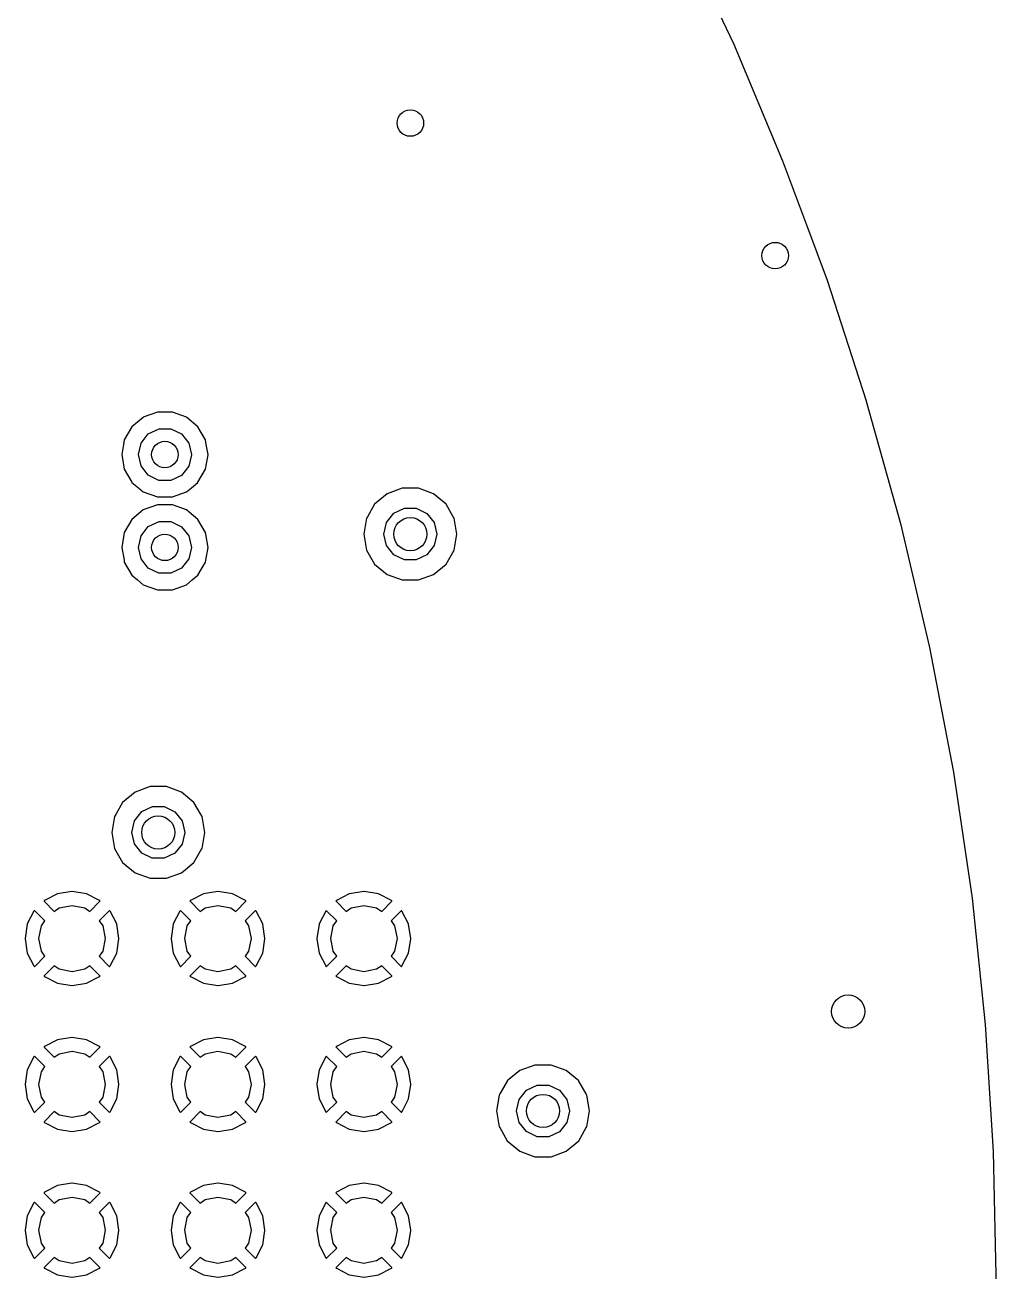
# Model space of a CAD drawing. Extents: x 115.8 to 161.6, y -138.2 to -92.4.
# Drawn here: x 154.25 to 161.56, y -115.26 to -105.81 of the extents above; entities that cross this region are included whole.
import ezdxf

# ---------------------------------------------------------------- set-up
doc = ezdxf.new("R2010")
doc.units = 0
doc.layers.add('BLACK', color=7, linetype='CONTINUOUS')

msp = doc.modelspace()

# ---------------------------------------------------------------- linework, layer by layer
at = {"layer": 'BLACK', "linetype": 'CONTINUOUS'}
for p, q in [((159.176, -105.083), (159.585, -105.951)), ((159.585, -105.951), (159.585, -105.951)), ((159.585, -105.951), (159.956, -106.835)), ((159.956, -106.835), (159.956, -106.835)), ((159.956, -106.835), (160.135, -107.317)), ((160.135, -107.317), (160.291, -107.734)), ((160.291, -107.734), (160.291, -107.734)), ((160.291, -107.734), (160.587, -108.646)), ((160.587, -108.646), (160.587, -108.647)), ((160.587, -108.647), (160.845, -109.57)), ((155.243, -108.73), (155.137, -108.768)), ((155.357, -108.73), (155.243, -108.73)), ((155.463, -108.768), (155.357, -108.73)), ((155.051, -108.841), (154.994, -108.939)), ((155.135, -108.77), (155.051, -108.84)), ((155.051, -108.84), (155.051, -108.84)), ((155.051, -108.84), (155.051, -108.841)), ((155.137, -108.768), (155.135, -108.77)), ((155.465, -108.77), (155.463, -108.768)), ((155.549, -108.84), (155.465, -108.77)), ((155.549, -108.841), (155.549, -108.84)), ((155.549, -108.84), (155.549, -108.84)), ((155.606, -108.939), (155.549, -108.841)), ((154.994, -108.94), (154.988, -108.975)), ((154.994, -108.939), (154.994, -108.94)), ((154.994, -108.94), (154.994, -108.94)), ((155.12, -108.963), (155.175, -108.893)), ((155.175, -108.893), (155.256, -108.855)), ((155.256, -108.855), (155.345, -108.855)), ((155.345, -108.855), (155.425, -108.894)), ((155.425, -108.894), (155.48, -108.963)), ((155.606, -108.94), (155.606, -108.939)), ((155.612, -108.975), (155.606, -108.94)), ((155.606, -108.94), (155.606, -108.94)), ((154.988, -108.975), (154.975, -109.05)), ((155.1, -109.05), (155.12, -108.963)), ((155.48, -108.963), (155.5, -109.05)), ((155.625, -109.05), (155.612, -108.975)), ((154.975, -109.05), (154.975, -109.051)), ((154.975, -109.051), (154.98, -109.08)), ((154.98, -109.08), (154.994, -109.161)), ((155.12, -109.136), (155.1, -109.05)), ((155.5, -109.051), (155.48, -109.137)), ((155.5, -109.05), (155.5, -109.051)), ((155.606, -109.161), (155.62, -109.08)), ((155.62, -109.08), (155.625, -109.051)), ((155.625, -109.051), (155.625, -109.05)), ((154.994, -109.161), (155.051, -109.259)), ((155.175, -109.206), (155.12, -109.136)), ((155.255, -109.245), (155.175, -109.206)), ((155.424, -109.207), (155.344, -109.245)), ((155.48, -109.137), (155.424, -109.207)), ((155.549, -109.259), (155.606, -109.161)), ((155.051, -109.259), (155.051, -109.26)), ((155.051, -109.26), (155.051, -109.26)), ((155.051, -109.26), (155.1, -109.3)), ((155.1, -109.3), (155.137, -109.332)), ((155.344, -109.245), (155.255, -109.245)), ((155.463, -109.332), (155.5, -109.3)), ((155.5, -109.3), (155.549, -109.26)), ((155.549, -109.26), (155.549, -109.259)), ((155.549, -109.26), (155.549, -109.26)), ((157.089, -109.304), (156.975, -109.346)), ((157.211, -109.304), (157.089, -109.304)), ((157.325, -109.346), (157.211, -109.304)), ((155.137, -109.332), (155.243, -109.37)), ((155.243, -109.37), (155.357, -109.37)), ((155.357, -109.37), (155.463, -109.332)), ((156.975, -109.346), (156.881, -109.424)), ((157.419, -109.424), (157.325, -109.346)), ((155.102, -109.497), (155.051, -109.54)), ((155.137, -109.468), (155.102, -109.497)), ((155.243, -109.429), (155.137, -109.468)), ((155.357, -109.429), (155.243, -109.429)), ((155.463, -109.468), (155.357, -109.429)), ((155.498, -109.497), (155.463, -109.468)), ((155.549, -109.54), (155.498, -109.497)), ((156.881, -109.425), (156.827, -109.519)), ((156.881, -109.424), (156.881, -109.425)), ((156.97, -109.563), (157.025, -109.493)), ((157.025, -109.493), (157.106, -109.455)), ((157.106, -109.455), (157.195, -109.455)), ((157.195, -109.455), (157.275, -109.494)), ((157.275, -109.494), (157.33, -109.563)), ((157.419, -109.425), (157.419, -109.424)), ((157.473, -109.519), (157.419, -109.425)), ((155.051, -109.541), (154.994, -109.639)), ((155.051, -109.54), (155.051, -109.54)), ((155.051, -109.54), (155.051, -109.541)), ((155.12, -109.663), (155.175, -109.593)), ((155.175, -109.593), (155.256, -109.555)), ((155.256, -109.555), (155.345, -109.555)), ((155.345, -109.555), (155.425, -109.594)), ((155.425, -109.594), (155.48, -109.663)), ((155.549, -109.541), (155.549, -109.54)), ((155.549, -109.54), (155.549, -109.54)), ((155.606, -109.639), (155.549, -109.541)), ((156.82, -109.53), (156.799, -109.65)), ((156.827, -109.519), (156.82, -109.53)), ((156.95, -109.65), (156.97, -109.563)), ((157.33, -109.563), (157.35, -109.65)), ((157.48, -109.53), (157.473, -109.519)), ((157.501, -109.65), (157.48, -109.53)), ((160.845, -109.57), (160.845, -109.57)), ((160.845, -109.57), (161.064, -110.504)), ((154.994, -109.639), (154.975, -109.75)), ((155.1, -109.75), (155.12, -109.663)), ((155.48, -109.663), (155.5, -109.75)), ((155.608, -109.65), (155.606, -109.639)), ((155.625, -109.75), (155.608, -109.65)), ((156.799, -109.65), (156.82, -109.77)), ((156.97, -109.736), (156.95, -109.65)), ((157.35, -109.651), (157.33, -109.737)), ((157.35, -109.65), (157.35, -109.651)), ((157.48, -109.77), (157.501, -109.65)), ((154.975, -109.75), (154.975, -109.751)), ((154.975, -109.751), (154.992, -109.847)), ((155.12, -109.836), (155.1, -109.75)), ((155.5, -109.751), (155.48, -109.837)), ((155.5, -109.75), (155.5, -109.751)), ((155.608, -109.847), (155.625, -109.751)), ((155.625, -109.751), (155.625, -109.75)), ((156.82, -109.77), (156.881, -109.876)), ((157.025, -109.806), (156.97, -109.736)), ((157.33, -109.737), (157.274, -109.807)), ((157.419, -109.876), (157.48, -109.77)), ((154.992, -109.847), (154.994, -109.861)), ((154.994, -109.861), (155.051, -109.959)), ((155.175, -109.906), (155.12, -109.836)), ((155.48, -109.837), (155.424, -109.907)), ((155.549, -109.959), (155.606, -109.861)), ((155.606, -109.861), (155.608, -109.847)), ((156.881, -109.876), (156.975, -109.954)), ((157.105, -109.845), (157.025, -109.806)), ((157.194, -109.845), (157.105, -109.845)), ((157.274, -109.807), (157.194, -109.845)), ((157.325, -109.954), (157.419, -109.876)), ((155.051, -109.959), (155.051, -109.96)), ((155.051, -109.96), (155.051, -109.96)), ((155.051, -109.96), (155.094, -109.995)), ((155.255, -109.945), (155.175, -109.906)), ((155.344, -109.945), (155.255, -109.945)), ((155.424, -109.907), (155.344, -109.945)), ((155.506, -109.995), (155.549, -109.96)), ((155.549, -109.96), (155.549, -109.959)), ((155.549, -109.96), (155.549, -109.96)), ((156.975, -109.954), (157.089, -109.995)), ((157.211, -109.995), (157.325, -109.954)), ((155.094, -109.995), (155.137, -110.032)), ((155.137, -110.032), (155.243, -110.07)), ((155.243, -110.07), (155.357, -110.07)), ((155.357, -110.07), (155.463, -110.032)), ((155.463, -110.032), (155.506, -109.995)), ((157.089, -109.995), (157.211, -109.995)), ((161.064, -110.504), (161.064, -110.504)), ((161.064, -110.504), (161.244, -111.446)), ((161.244, -111.446), (161.244, -111.446)), ((161.244, -111.446), (161.384, -112.395)), ((155.189, -111.554), (155.075, -111.596)), ((155.311, -111.554), (155.189, -111.554)), ((155.425, -111.596), (155.311, -111.554)), ((154.981, -111.675), (154.932, -111.76)), ((155.075, -111.596), (154.981, -111.674)), ((154.981, -111.674), (154.981, -111.675)), ((155.519, -111.674), (155.425, -111.596)), ((155.519, -111.675), (155.519, -111.674)), ((155.568, -111.76), (155.519, -111.675)), ((154.932, -111.76), (154.92, -111.78)), ((155.07, -111.813), (155.125, -111.743)), ((155.125, -111.743), (155.206, -111.705)), ((155.206, -111.705), (155.295, -111.705)), ((155.295, -111.705), (155.375, -111.744)), ((155.375, -111.744), (155.43, -111.813)), ((155.58, -111.78), (155.568, -111.76)), ((154.92, -111.78), (154.899, -111.9)), ((155.05, -111.9), (155.07, -111.813)), ((155.43, -111.813), (155.45, -111.9)), ((155.601, -111.9), (155.58, -111.78)), ((154.899, -111.9), (154.92, -112.02)), ((155.07, -111.986), (155.05, -111.9)), ((155.45, -111.901), (155.43, -111.987)), ((155.45, -111.9), (155.45, -111.901)), ((155.58, -112.02), (155.601, -111.9)), ((154.92, -112.02), (154.921, -112.021)), ((154.921, -112.021), (154.921, -112.021)), ((154.921, -112.021), (154.941, -112.055)), ((154.941, -112.055), (154.981, -112.126)), ((155.125, -112.056), (155.07, -111.986)), ((155.205, -112.095), (155.125, -112.056)), ((155.374, -112.057), (155.294, -112.095)), ((155.43, -111.987), (155.374, -112.057)), ((155.519, -112.126), (155.559, -112.055)), ((155.559, -112.055), (155.579, -112.021)), ((155.579, -112.021), (155.58, -112.02)), ((155.579, -112.021), (155.579, -112.021)), ((154.981, -112.126), (155.075, -112.204)), ((155.294, -112.095), (155.205, -112.095)), ((155.425, -112.204), (155.519, -112.126)), ((155.075, -112.204), (155.189, -112.245)), ((155.189, -112.245), (155.311, -112.245)), ((155.311, -112.245), (155.425, -112.204)), ((154.39, -112.416), (154.389, -112.417)), ((154.389, -112.417), (154.39, -112.419)), ((154.391, -112.414), (154.39, -112.416)), ((154.39, -112.419), (154.466, -112.495)), ((154.393, -112.413), (154.391, -112.414)), ((154.49, -112.363), (154.393, -112.413)), ((154.491, -112.363), (154.49, -112.363)), ((154.599, -112.346), (154.491, -112.363)), ((154.601, -112.346), (154.599, -112.346)), ((154.709, -112.363), (154.601, -112.346)), ((154.71, -112.363), (154.709, -112.363)), ((154.807, -112.413), (154.71, -112.363)), ((154.734, -112.495), (154.81, -112.419)), ((154.809, -112.414), (154.807, -112.413)), ((154.81, -112.416), (154.809, -112.414)), ((154.811, -112.417), (154.81, -112.416)), ((154.81, -112.419), (154.811, -112.417)), ((155.49, -112.416), (155.489, -112.417)), ((155.489, -112.417), (155.49, -112.419)), ((155.491, -112.414), (155.49, -112.416)), ((155.49, -112.419), (155.566, -112.495)), ((155.493, -112.413), (155.491, -112.414)), ((155.59, -112.363), (155.493, -112.413)), ((155.591, -112.363), (155.59, -112.363)), ((155.699, -112.346), (155.591, -112.363)), ((155.701, -112.346), (155.699, -112.346)), ((155.809, -112.363), (155.701, -112.346)), ((155.81, -112.363), (155.809, -112.363)), ((155.907, -112.413), (155.81, -112.363)), ((155.834, -112.495), (155.91, -112.419)), ((155.909, -112.414), (155.907, -112.413)), ((155.91, -112.416), (155.909, -112.414)), ((155.911, -112.417), (155.91, -112.416)), ((155.91, -112.419), (155.911, -112.417)), ((156.59, -112.416), (156.589, -112.417)), ((156.589, -112.417), (156.59, -112.419)), ((156.591, -112.414), (156.59, -112.416)), ((156.59, -112.419), (156.666, -112.495)), ((156.593, -112.413), (156.591, -112.414)), ((156.69, -112.363), (156.593, -112.413)), ((156.691, -112.363), (156.69, -112.363)), ((156.799, -112.346), (156.691, -112.363)), ((156.801, -112.346), (156.799, -112.346)), ((156.909, -112.363), (156.801, -112.346)), ((156.91, -112.363), (156.909, -112.363)), ((157.007, -112.413), (156.91, -112.363)), ((156.934, -112.495), (157.01, -112.419)), ((157.009, -112.414), (157.007, -112.413)), ((157.01, -112.416), (157.009, -112.414)), ((157.011, -112.417), (157.01, -112.416)), ((157.01, -112.419), (157.011, -112.417)), ((161.384, -112.395), (161.384, -112.395)), ((161.384, -112.395), (161.484, -113.349)), ((154.313, -112.493), (154.263, -112.59)), ((154.314, -112.491), (154.313, -112.493)), ((154.316, -112.49), (154.314, -112.491)), ((154.317, -112.489), (154.316, -112.49)), ((154.319, -112.49), (154.317, -112.489)), ((154.395, -112.566), (154.319, -112.49)), ((154.466, -112.495), (154.504, -112.469)), ((154.504, -112.469), (154.6, -112.45)), ((154.6, -112.45), (154.696, -112.469)), ((154.696, -112.469), (154.734, -112.495)), ((154.881, -112.49), (154.805, -112.566)), ((154.883, -112.489), (154.881, -112.49)), ((154.884, -112.49), (154.883, -112.489)), ((154.886, -112.491), (154.884, -112.49)), ((154.887, -112.493), (154.886, -112.491)), ((154.937, -112.59), (154.887, -112.493)), ((155.413, -112.493), (155.363, -112.59)), ((155.414, -112.491), (155.413, -112.493)), ((155.416, -112.49), (155.414, -112.491)), ((155.417, -112.489), (155.416, -112.49)), ((155.419, -112.49), (155.417, -112.489)), ((155.495, -112.566), (155.419, -112.49)), ((155.566, -112.495), (155.604, -112.469)), ((155.604, -112.469), (155.7, -112.45)), ((155.7, -112.45), (155.796, -112.469)), ((155.796, -112.469), (155.834, -112.495)), ((155.981, -112.49), (155.905, -112.566)), ((155.983, -112.489), (155.981, -112.49)), ((155.984, -112.49), (155.983, -112.489)), ((155.986, -112.491), (155.984, -112.49)), ((155.987, -112.493), (155.986, -112.491)), ((156.037, -112.59), (155.987, -112.493)), ((156.513, -112.493), (156.463, -112.59)), ((156.514, -112.491), (156.513, -112.493)), ((156.516, -112.49), (156.514, -112.491)), ((156.517, -112.489), (156.516, -112.49)), ((156.519, -112.49), (156.517, -112.489)), ((156.595, -112.566), (156.519, -112.49)), ((156.666, -112.495), (156.704, -112.469)), ((156.704, -112.469), (156.8, -112.45)), ((156.8, -112.45), (156.896, -112.469)), ((156.896, -112.469), (156.934, -112.495)), ((157.081, -112.49), (157.005, -112.566)), ((157.083, -112.489), (157.081, -112.49)), ((157.084, -112.49), (157.083, -112.489)), ((157.086, -112.491), (157.084, -112.49)), ((157.087, -112.493), (157.086, -112.491)), ((157.137, -112.59), (157.087, -112.493)), ((154.263, -112.591), (154.246, -112.699)), ((154.263, -112.59), (154.263, -112.591)), ((154.35, -112.7), (154.369, -112.604)), ((154.369, -112.604), (154.395, -112.566)), ((154.805, -112.566), (154.831, -112.604)), ((154.831, -112.604), (154.85, -112.7)), ((154.937, -112.591), (154.937, -112.59)), ((154.954, -112.699), (154.937, -112.591)), ((155.363, -112.591), (155.346, -112.699)), ((155.363, -112.59), (155.363, -112.591)), ((155.45, -112.7), (155.469, -112.604)), ((155.469, -112.604), (155.495, -112.566)), ((155.905, -112.566), (155.931, -112.604)), ((155.931, -112.604), (155.95, -112.7)), ((156.037, -112.591), (156.037, -112.59)), ((156.054, -112.699), (156.037, -112.591)), ((156.463, -112.591), (156.446, -112.699)), ((156.463, -112.59), (156.463, -112.591)), ((156.55, -112.7), (156.569, -112.604)), ((156.569, -112.604), (156.595, -112.566)), ((157.005, -112.566), (157.031, -112.604)), ((157.031, -112.604), (157.05, -112.7)), ((157.137, -112.591), (157.137, -112.59)), ((157.154, -112.699), (157.137, -112.591)), ((154.246, -112.699), (154.246, -112.701)), ((154.246, -112.701), (154.263, -112.809)), ((154.369, -112.796), (154.35, -112.7)), ((154.85, -112.7), (154.831, -112.796)), ((154.937, -112.809), (154.954, -112.701)), ((154.954, -112.701), (154.954, -112.699)), ((155.346, -112.699), (155.346, -112.701)), ((155.346, -112.701), (155.363, -112.809)), ((155.469, -112.796), (155.45, -112.7)), ((155.95, -112.7), (155.931, -112.796)), ((156.037, -112.809), (156.054, -112.701)), ((156.054, -112.701), (156.054, -112.699)), ((156.446, -112.699), (156.446, -112.701)), ((156.446, -112.701), (156.463, -112.809)), ((156.569, -112.796), (156.55, -112.7)), ((157.05, -112.7), (157.031, -112.796)), ((157.137, -112.809), (157.154, -112.701)), ((157.154, -112.701), (157.154, -112.699)), ((154.263, -112.809), (154.263, -112.81)), ((154.263, -112.81), (154.313, -112.907)), ((154.395, -112.834), (154.369, -112.796)), ((154.831, -112.796), (154.805, -112.834)), ((154.887, -112.907), (154.937, -112.81)), ((154.937, -112.81), (154.937, -112.809)), ((155.363, -112.809), (155.363, -112.81)), ((155.363, -112.81), (155.413, -112.907)), ((155.495, -112.834), (155.469, -112.796)), ((155.931, -112.796), (155.905, -112.834)), ((155.987, -112.907), (156.037, -112.81)), ((156.037, -112.81), (156.037, -112.809)), ((156.463, -112.809), (156.463, -112.81)), ((156.463, -112.81), (156.513, -112.907)), ((156.595, -112.834), (156.569, -112.796)), ((157.031, -112.796), (157.005, -112.834)), ((157.087, -112.907), (157.137, -112.81)), ((157.137, -112.81), (157.137, -112.809)), ((154.313, -112.907), (154.314, -112.909)), ((154.314, -112.909), (154.316, -112.91)), ((154.319, -112.91), (154.395, -112.834)), ((154.466, -112.905), (154.39, -112.981)), ((154.504, -112.931), (154.466, -112.905)), ((154.734, -112.905), (154.696, -112.931)), ((154.81, -112.981), (154.734, -112.905)), ((154.805, -112.834), (154.881, -112.91)), ((154.884, -112.91), (154.886, -112.909)), ((154.886, -112.909), (154.887, -112.907)), ((155.413, -112.907), (155.414, -112.909)), ((155.414, -112.909), (155.416, -112.91)), ((155.419, -112.91), (155.495, -112.834)), ((155.566, -112.905), (155.49, -112.981)), ((155.604, -112.931), (155.566, -112.905)), ((155.834, -112.905), (155.796, -112.931)), ((155.91, -112.981), (155.834, -112.905)), ((155.905, -112.834), (155.981, -112.91)), ((155.984, -112.91), (155.986, -112.909)), ((155.986, -112.909), (155.987, -112.907)), ((156.513, -112.907), (156.514, -112.909)), ((156.514, -112.909), (156.516, -112.91)), ((156.519, -112.91), (156.595, -112.834)), ((156.666, -112.905), (156.59, -112.981)), ((156.704, -112.931), (156.666, -112.905)), ((156.934, -112.905), (156.896, -112.931)), ((157.01, -112.981), (156.934, -112.905)), ((157.005, -112.834), (157.081, -112.91)), ((157.084, -112.91), (157.086, -112.909)), ((157.086, -112.909), (157.087, -112.907)), ((154.316, -112.91), (154.317, -112.911)), ((154.317, -112.911), (154.319, -112.91)), ((154.39, -112.981), (154.389, -112.983)), ((154.389, -112.983), (154.39, -112.984)), ((154.39, -112.984), (154.391, -112.986)), ((154.391, -112.986), (154.393, -112.987)), ((154.393, -112.987), (154.49, -113.037)), ((154.6, -112.95), (154.504, -112.931)), ((154.696, -112.931), (154.6, -112.95)), ((154.71, -113.037), (154.807, -112.987)), ((154.807, -112.987), (154.809, -112.986)), ((154.809, -112.986), (154.81, -112.984)), ((154.811, -112.983), (154.81, -112.981)), ((154.81, -112.984), (154.811, -112.983)), ((154.881, -112.91), (154.883, -112.911)), ((154.883, -112.911), (154.884, -112.91)), ((155.416, -112.91), (155.417, -112.911)), ((155.417, -112.911), (155.419, -112.91)), ((155.49, -112.981), (155.489, -112.983)), ((155.489, -112.983), (155.49, -112.984)), ((155.49, -112.984), (155.491, -112.986)), ((155.491, -112.986), (155.493, -112.987)), ((155.493, -112.987), (155.59, -113.037)), ((155.7, -112.95), (155.604, -112.931)), ((155.796, -112.931), (155.7, -112.95)), ((155.81, -113.037), (155.907, -112.987)), ((155.907, -112.987), (155.909, -112.986)), ((155.909, -112.986), (155.91, -112.984)), ((155.911, -112.983), (155.91, -112.981)), ((155.91, -112.984), (155.911, -112.983)), ((155.981, -112.91), (155.983, -112.911)), ((155.983, -112.911), (155.984, -112.91)), ((156.516, -112.91), (156.517, -112.911)), ((156.517, -112.911), (156.519, -112.91)), ((156.59, -112.981), (156.589, -112.983)), ((156.589, -112.983), (156.59, -112.984)), ((156.59, -112.984), (156.591, -112.986)), ((156.591, -112.986), (156.593, -112.987)), ((156.593, -112.987), (156.69, -113.037)), ((156.8, -112.95), (156.704, -112.931)), ((156.896, -112.931), (156.8, -112.95)), ((156.91, -113.037), (157.007, -112.987)), ((157.007, -112.987), (157.009, -112.986)), ((157.009, -112.986), (157.01, -112.984)), ((157.011, -112.983), (157.01, -112.981)), ((157.01, -112.984), (157.011, -112.983)), ((157.081, -112.91), (157.083, -112.911)), ((157.083, -112.911), (157.084, -112.91)), ((154.49, -113.037), (154.491, -113.037)), ((154.491, -113.037), (154.599, -113.054)), ((154.599, -113.054), (154.601, -113.054)), ((154.601, -113.054), (154.709, -113.037)), ((154.709, -113.037), (154.71, -113.037)), ((155.59, -113.037), (155.591, -113.037)), ((155.591, -113.037), (155.699, -113.054)), ((155.699, -113.054), (155.701, -113.054)), ((155.701, -113.054), (155.809, -113.037)), ((155.809, -113.037), (155.81, -113.037)), ((156.69, -113.037), (156.691, -113.037)), ((156.691, -113.037), (156.799, -113.054)), ((156.799, -113.054), (156.801, -113.054)), ((156.801, -113.054), (156.909, -113.037)), ((156.909, -113.037), (156.91, -113.037)), ((161.484, -113.349), (161.484, -113.349)), ((161.484, -113.349), (161.544, -114.306)), ((154.49, -113.463), (154.393, -113.513)), ((154.491, -113.463), (154.49, -113.463)), ((154.599, -113.446), (154.491, -113.463)), ((154.601, -113.446), (154.599, -113.446)), ((154.709, -113.463), (154.601, -113.446)), ((154.71, -113.463), (154.709, -113.463)), ((154.807, -113.513), (154.71, -113.463)), ((155.59, -113.463), (155.493, -113.513)), ((155.591, -113.463), (155.59, -113.463)), ((155.699, -113.446), (155.591, -113.463)), ((155.701, -113.446), (155.699, -113.446)), ((155.809, -113.463), (155.701, -113.446)), ((155.81, -113.463), (155.809, -113.463)), ((155.907, -113.513), (155.81, -113.463)), ((156.69, -113.463), (156.593, -113.513)), ((156.691, -113.463), (156.69, -113.463)), ((156.799, -113.446), (156.691, -113.463)), ((156.801, -113.446), (156.799, -113.446)), ((156.909, -113.463), (156.801, -113.446)), ((156.91, -113.463), (156.909, -113.463)), ((157.007, -113.513), (156.91, -113.463)), ((154.39, -113.516), (154.389, -113.517)), ((154.389, -113.517), (154.39, -113.519)), ((154.391, -113.514), (154.39, -113.516)), ((154.39, -113.519), (154.466, -113.595)), ((154.393, -113.513), (154.391, -113.514)), ((154.466, -113.595), (154.504, -113.569)), ((154.504, -113.569), (154.6, -113.55)), ((154.6, -113.55), (154.696, -113.569)), ((154.696, -113.569), (154.734, -113.595)), ((154.734, -113.595), (154.81, -113.519)), ((154.809, -113.514), (154.807, -113.513)), ((154.81, -113.516), (154.809, -113.514)), ((154.811, -113.517), (154.81, -113.516)), ((154.81, -113.519), (154.811, -113.517)), ((155.49, -113.516), (155.489, -113.517)), ((155.489, -113.517), (155.49, -113.519)), ((155.491, -113.514), (155.49, -113.516)), ((155.49, -113.519), (155.566, -113.595)), ((155.493, -113.513), (155.491, -113.514)), ((155.566, -113.595), (155.604, -113.569)), ((155.604, -113.569), (155.7, -113.55)), ((155.7, -113.55), (155.796, -113.569)), ((155.796, -113.569), (155.834, -113.595)), ((155.834, -113.595), (155.91, -113.519)), ((155.909, -113.514), (155.907, -113.513)), ((155.91, -113.516), (155.909, -113.514)), ((155.911, -113.517), (155.91, -113.516)), ((155.91, -113.519), (155.911, -113.517)), ((156.59, -113.516), (156.589, -113.517)), ((156.589, -113.517), (156.59, -113.519)), ((156.591, -113.514), (156.59, -113.516)), ((156.59, -113.519), (156.666, -113.595)), ((156.593, -113.513), (156.591, -113.514)), ((156.666, -113.595), (156.704, -113.569)), ((156.704, -113.569), (156.8, -113.55)), ((156.8, -113.55), (156.896, -113.569)), ((156.896, -113.569), (156.934, -113.595)), ((156.934, -113.595), (157.01, -113.519)), ((157.009, -113.514), (157.007, -113.513)), ((157.01, -113.516), (157.009, -113.514)), ((157.011, -113.517), (157.01, -113.516)), ((157.01, -113.519), (157.011, -113.517)), ((154.313, -113.593), (154.263, -113.69)), ((154.314, -113.591), (154.313, -113.593)), ((154.316, -113.59), (154.314, -113.591)), ((154.317, -113.589), (154.316, -113.59)), ((154.319, -113.59), (154.317, -113.589)), ((154.395, -113.666), (154.319, -113.59)), ((154.881, -113.59), (154.805, -113.666)), ((154.883, -113.589), (154.881, -113.59)), ((154.884, -113.59), (154.883, -113.589)), ((154.886, -113.591), (154.884, -113.59)), ((154.887, -113.593), (154.886, -113.591)), ((154.937, -113.69), (154.887, -113.593)), ((155.413, -113.593), (155.363, -113.69)), ((155.414, -113.591), (155.413, -113.593)), ((155.416, -113.59), (155.414, -113.591)), ((155.417, -113.589), (155.416, -113.59)), ((155.419, -113.59), (155.417, -113.589)), ((155.495, -113.666), (155.419, -113.59)), ((155.981, -113.59), (155.905, -113.666)), ((155.983, -113.589), (155.981, -113.59)), ((155.984, -113.59), (155.983, -113.589)), ((155.986, -113.591), (155.984, -113.59)), ((155.987, -113.593), (155.986, -113.591)), ((156.037, -113.69), (155.987, -113.593)), ((156.513, -113.593), (156.463, -113.69)), ((156.514, -113.591), (156.513, -113.593)), ((156.516, -113.59), (156.514, -113.591)), ((156.517, -113.589), (156.516, -113.59)), ((156.519, -113.59), (156.517, -113.589)), ((156.595, -113.666), (156.519, -113.59)), ((157.081, -113.59), (157.005, -113.666)), ((157.083, -113.589), (157.081, -113.59)), ((157.084, -113.59), (157.083, -113.589)), ((157.086, -113.591), (157.084, -113.59)), ((157.087, -113.593), (157.086, -113.591)), ((157.137, -113.69), (157.087, -113.593)), ((158.089, -113.654), (157.975, -113.696)), ((158.211, -113.654), (158.089, -113.654)), ((158.325, -113.696), (158.211, -113.654)), ((154.263, -113.691), (154.246, -113.799)), ((154.263, -113.69), (154.263, -113.691)), ((154.35, -113.8), (154.369, -113.704)), ((154.369, -113.704), (154.395, -113.666)), ((154.805, -113.666), (154.831, -113.704)), ((154.831, -113.704), (154.85, -113.8)), ((154.937, -113.691), (154.937, -113.69)), ((154.954, -113.799), (154.937, -113.691)), ((155.363, -113.691), (155.346, -113.799)), ((155.363, -113.69), (155.363, -113.691)), ((155.45, -113.8), (155.469, -113.704)), ((155.469, -113.704), (155.495, -113.666)), ((155.905, -113.666), (155.931, -113.704)), ((155.931, -113.704), (155.95, -113.8)), ((156.037, -113.691), (156.037, -113.69)), ((156.054, -113.799), (156.037, -113.691)), ((156.463, -113.691), (156.446, -113.799)), ((156.463, -113.69), (156.463, -113.691)), ((156.55, -113.8), (156.569, -113.704)), ((156.569, -113.704), (156.595, -113.666)), ((157.005, -113.666), (157.031, -113.704)), ((157.031, -113.704), (157.05, -113.8)), ((157.137, -113.691), (157.137, -113.69)), ((157.154, -113.799), (157.137, -113.691)), ((157.975, -113.696), (157.881, -113.774)), ((158.419, -113.774), (158.325, -113.696)), ((154.246, -113.799), (154.246, -113.801)), ((154.246, -113.801), (154.263, -113.909)), ((154.369, -113.896), (154.35, -113.8)), ((154.85, -113.8), (154.831, -113.896)), ((154.937, -113.909), (154.954, -113.801)), ((154.954, -113.801), (154.954, -113.799)), ((155.346, -113.799), (155.346, -113.801)), ((155.346, -113.801), (155.363, -113.909)), ((155.469, -113.896), (155.45, -113.8)), ((155.95, -113.8), (155.931, -113.896)), ((156.037, -113.909), (156.054, -113.801)), ((156.054, -113.801), (156.054, -113.799)), ((156.446, -113.799), (156.446, -113.801)), ((156.446, -113.801), (156.463, -113.909)), ((156.569, -113.896), (156.55, -113.8)), ((157.05, -113.8), (157.031, -113.896)), ((157.137, -113.909), (157.154, -113.801)), ((157.154, -113.801), (157.154, -113.799)), ((157.881, -113.775), (157.825, -113.872)), ((157.881, -113.774), (157.881, -113.775)), ((157.97, -113.913), (158.025, -113.843)), ((158.025, -113.843), (158.106, -113.805)), ((158.106, -113.805), (158.195, -113.805)), ((158.195, -113.805), (158.275, -113.844)), ((158.275, -113.844), (158.33, -113.913)), ((158.419, -113.775), (158.419, -113.774)), ((158.475, -113.872), (158.419, -113.775)), ((154.263, -113.909), (154.263, -113.91)), ((154.263, -113.91), (154.313, -114.007)), ((154.319, -114.01), (154.395, -113.934)), ((154.395, -113.934), (154.369, -113.896)), ((154.831, -113.896), (154.805, -113.934)), ((154.805, -113.934), (154.881, -114.01)), ((154.887, -114.007), (154.937, -113.91)), ((154.937, -113.91), (154.937, -113.909)), ((155.363, -113.909), (155.363, -113.91)), ((155.363, -113.91), (155.413, -114.007)), ((155.419, -114.01), (155.495, -113.934)), ((155.495, -113.934), (155.469, -113.896)), ((155.931, -113.896), (155.905, -113.934)), ((155.905, -113.934), (155.981, -114.01)), ((155.987, -114.007), (156.037, -113.91)), ((156.037, -113.91), (156.037, -113.909)), ((156.463, -113.909), (156.463, -113.91)), ((156.463, -113.91), (156.513, -114.007)), ((156.519, -114.01), (156.595, -113.934)), ((156.595, -113.934), (156.569, -113.896)), ((157.031, -113.896), (157.005, -113.934)), ((157.005, -113.934), (157.081, -114.01)), ((157.091, -114), (157.137, -113.91)), ((157.137, -113.91), (157.137, -113.909)), ((157.82, -113.88), (157.799, -114)), ((157.825, -113.872), (157.82, -113.88)), ((157.95, -114), (157.97, -113.913)), ((158.33, -113.913), (158.35, -114)), ((158.48, -113.88), (158.475, -113.872)), ((158.501, -114), (158.48, -113.88)), ((154.313, -114.007), (154.314, -114.009)), ((154.314, -114.009), (154.316, -114.01)), ((154.316, -114.01), (154.317, -114.011)), ((154.317, -114.011), (154.319, -114.01)), ((154.466, -114.005), (154.39, -114.081)), ((154.504, -114.031), (154.466, -114.005)), ((154.6, -114.05), (154.504, -114.031)), ((154.696, -114.031), (154.6, -114.05)), ((154.734, -114.005), (154.696, -114.031)), ((154.81, -114.081), (154.734, -114.005)), ((154.881, -114.01), (154.883, -114.011)), ((154.883, -114.011), (154.884, -114.01)), ((154.884, -114.01), (154.886, -114.009)), ((154.886, -114.009), (154.887, -114.007)), ((155.413, -114.007), (155.414, -114.009)), ((155.414, -114.009), (155.416, -114.01)), ((155.416, -114.01), (155.417, -114.011)), ((155.417, -114.011), (155.419, -114.01)), ((155.566, -114.005), (155.49, -114.081)), ((155.604, -114.031), (155.566, -114.005)), ((155.7, -114.05), (155.604, -114.031)), ((155.796, -114.031), (155.7, -114.05)), ((155.834, -114.005), (155.796, -114.031)), ((155.91, -114.081), (155.834, -114.005)), ((155.981, -114.01), (155.983, -114.011)), ((155.983, -114.011), (155.984, -114.01)), ((155.984, -114.01), (155.986, -114.009)), ((155.986, -114.009), (155.987, -114.007)), ((156.513, -114.007), (156.514, -114.009)), ((156.514, -114.009), (156.516, -114.01)), ((156.516, -114.01), (156.517, -114.011)), ((156.517, -114.011), (156.519, -114.01)), ((156.666, -114.005), (156.59, -114.081)), ((156.704, -114.031), (156.666, -114.005)), ((156.8, -114.05), (156.704, -114.031)), ((156.896, -114.031), (156.8, -114.05)), ((156.934, -114.005), (156.896, -114.031)), ((157.01, -114.081), (156.934, -114.005)), ((157.081, -114.01), (157.083, -114.011)), ((157.083, -114.011), (157.084, -114.01)), ((157.084, -114.01), (157.086, -114.009)), ((157.086, -114.009), (157.087, -114.007)), ((157.087, -114.007), (157.091, -114)), ((157.799, -114), (157.82, -114.12)), ((157.97, -114.086), (157.95, -114)), ((158.35, -114.001), (158.33, -114.087)), ((158.35, -114), (158.35, -114.001)), ((158.48, -114.12), (158.501, -114)), ((154.39, -114.081), (154.389, -114.083)), ((154.389, -114.083), (154.39, -114.084)), ((154.39, -114.084), (154.391, -114.086)), ((154.391, -114.086), (154.393, -114.087)), ((154.393, -114.087), (154.49, -114.137)), ((154.49, -114.137), (154.491, -114.137)), ((154.491, -114.137), (154.599, -114.154)), ((154.601, -114.154), (154.709, -114.137)), ((154.709, -114.137), (154.71, -114.137)), ((154.71, -114.137), (154.807, -114.087)), ((154.807, -114.087), (154.809, -114.086)), ((154.809, -114.086), (154.81, -114.084)), ((154.811, -114.083), (154.81, -114.081)), ((154.81, -114.084), (154.811, -114.083)), ((155.49, -114.081), (155.489, -114.083)), ((155.489, -114.083), (155.49, -114.084)), ((155.49, -114.084), (155.491, -114.086)), ((155.491, -114.086), (155.493, -114.087)), ((155.493, -114.087), (155.59, -114.137)), ((155.59, -114.137), (155.591, -114.137)), ((155.591, -114.137), (155.699, -114.154)), ((155.701, -114.154), (155.809, -114.137)), ((155.809, -114.137), (155.81, -114.137)), ((155.81, -114.137), (155.907, -114.087)), ((155.907, -114.087), (155.909, -114.086)), ((155.909, -114.086), (155.91, -114.084)), ((155.911, -114.083), (155.91, -114.081)), ((155.91, -114.084), (155.911, -114.083)), ((156.59, -114.081), (156.589, -114.083)), ((156.589, -114.083), (156.59, -114.084)), ((156.59, -114.084), (156.591, -114.086)), ((156.591, -114.086), (156.593, -114.087)), ((156.593, -114.087), (156.69, -114.137)), ((156.69, -114.137), (156.691, -114.137)), ((156.691, -114.137), (156.799, -114.154)), ((156.801, -114.154), (156.909, -114.137)), ((156.909, -114.137), (156.91, -114.137)), ((156.91, -114.137), (157.007, -114.087)), ((157.007, -114.087), (157.009, -114.086)), ((157.009, -114.086), (157.01, -114.084)), ((157.011, -114.083), (157.01, -114.081)), ((157.01, -114.084), (157.011, -114.083)), ((157.82, -114.12), (157.821, -114.121)), ((157.821, -114.121), (157.821, -114.121)), ((157.821, -114.121), (157.853, -114.176)), ((158.025, -114.156), (157.97, -114.086)), ((158.33, -114.087), (158.274, -114.157)), ((158.447, -114.176), (158.479, -114.121)), ((158.479, -114.121), (158.48, -114.12)), ((158.479, -114.121), (158.479, -114.121)), ((154.599, -114.154), (154.601, -114.154)), ((155.699, -114.154), (155.701, -114.154)), ((156.799, -114.154), (156.801, -114.154)), ((157.853, -114.176), (157.881, -114.226)), ((157.881, -114.226), (157.975, -114.304)), ((158.105, -114.195), (158.025, -114.156)), ((158.194, -114.195), (158.105, -114.195)), ((158.274, -114.157), (158.194, -114.195)), ((158.325, -114.304), (158.419, -114.226)), ((158.419, -114.226), (158.447, -114.176)), ((157.975, -114.304), (158.089, -114.346)), ((158.211, -114.346), (158.325, -114.304)), ((161.544, -114.306), (161.544, -114.306)), ((161.544, -114.306), (161.559, -115.009)), ((158.089, -114.346), (158.211, -114.346)), ((154.49, -114.563), (154.393, -114.613)), ((154.491, -114.563), (154.49, -114.563)), ((154.599, -114.546), (154.491, -114.563)), ((154.601, -114.546), (154.599, -114.546)), ((154.709, -114.563), (154.601, -114.546)), ((154.71, -114.563), (154.709, -114.563)), ((154.807, -114.613), (154.71, -114.563)), ((155.59, -114.563), (155.493, -114.613)), ((155.591, -114.563), (155.59, -114.563)), ((155.699, -114.546), (155.591, -114.563)), ((155.701, -114.546), (155.699, -114.546)), ((155.809, -114.563), (155.701, -114.546)), ((155.81, -114.563), (155.809, -114.563)), ((155.907, -114.613), (155.81, -114.563)), ((156.69, -114.563), (156.593, -114.613)), ((156.691, -114.563), (156.69, -114.563)), ((156.799, -114.546), (156.691, -114.563)), ((156.801, -114.546), (156.799, -114.546)), ((156.909, -114.563), (156.801, -114.546)), ((156.91, -114.563), (156.909, -114.563)), ((157.007, -114.613), (156.91, -114.563)), ((154.313, -114.693), (154.263, -114.79)), ((154.314, -114.691), (154.313, -114.693)), ((154.316, -114.69), (154.314, -114.691)), ((154.317, -114.689), (154.316, -114.69)), ((154.319, -114.69), (154.317, -114.689)), ((154.395, -114.766), (154.319, -114.69)), ((154.39, -114.616), (154.389, -114.617)), ((154.389, -114.617), (154.39, -114.619)), ((154.391, -114.614), (154.39, -114.616)), ((154.39, -114.619), (154.466, -114.695)), ((154.393, -114.613), (154.391, -114.614)), ((154.466, -114.695), (154.504, -114.669)), ((154.504, -114.669), (154.6, -114.65)), ((154.6, -114.65), (154.696, -114.669)), ((154.696, -114.669), (154.734, -114.695)), ((154.734, -114.695), (154.81, -114.619)), ((154.881, -114.69), (154.805, -114.766)), ((154.809, -114.614), (154.807, -114.613)), ((154.81, -114.616), (154.809, -114.614)), ((154.811, -114.617), (154.81, -114.616)), ((154.81, -114.619), (154.811, -114.617)), ((154.883, -114.689), (154.881, -114.69)), ((154.884, -114.69), (154.883, -114.689)), ((154.886, -114.691), (154.884, -114.69)), ((154.887, -114.693), (154.886, -114.691)), ((154.937, -114.79), (154.887, -114.693)), ((155.413, -114.693), (155.363, -114.79)), ((155.414, -114.691), (155.413, -114.693)), ((155.416, -114.69), (155.414, -114.691)), ((155.417, -114.689), (155.416, -114.69)), ((155.419, -114.69), (155.417, -114.689)), ((155.495, -114.766), (155.419, -114.69)), ((155.49, -114.616), (155.489, -114.617)), ((155.489, -114.617), (155.49, -114.619)), ((155.491, -114.614), (155.49, -114.616)), ((155.49, -114.619), (155.566, -114.695)), ((155.493, -114.613), (155.491, -114.614)), ((155.566, -114.695), (155.604, -114.669)), ((155.604, -114.669), (155.7, -114.65)), ((155.7, -114.65), (155.796, -114.669)), ((155.796, -114.669), (155.834, -114.695)), ((155.834, -114.695), (155.91, -114.619)), ((155.981, -114.69), (155.905, -114.766)), ((155.909, -114.614), (155.907, -114.613)), ((155.91, -114.616), (155.909, -114.614)), ((155.911, -114.617), (155.91, -114.616)), ((155.91, -114.619), (155.911, -114.617)), ((155.983, -114.689), (155.981, -114.69)), ((155.984, -114.69), (155.983, -114.689)), ((155.986, -114.691), (155.984, -114.69)), ((155.987, -114.693), (155.986, -114.691)), ((156.037, -114.79), (155.987, -114.693)), ((156.513, -114.693), (156.463, -114.79)), ((156.514, -114.691), (156.513, -114.693)), ((156.516, -114.69), (156.514, -114.691)), ((156.517, -114.689), (156.516, -114.69)), ((156.519, -114.69), (156.517, -114.689)), ((156.595, -114.766), (156.519, -114.69)), ((156.59, -114.616), (156.589, -114.617)), ((156.589, -114.617), (156.59, -114.619)), ((156.591, -114.614), (156.59, -114.616)), ((156.59, -114.619), (156.666, -114.695)), ((156.593, -114.613), (156.591, -114.614)), ((156.666, -114.695), (156.704, -114.669)), ((156.704, -114.669), (156.8, -114.65)), ((156.8, -114.65), (156.896, -114.669)), ((156.896, -114.669), (156.934, -114.695)), ((156.934, -114.695), (157.01, -114.619)), ((157.081, -114.69), (157.005, -114.766)), ((157.009, -114.614), (157.007, -114.613)), ((157.01, -114.616), (157.009, -114.614)), ((157.011, -114.617), (157.01, -114.616)), ((157.01, -114.619), (157.011, -114.617)), ((157.083, -114.689), (157.081, -114.69)), ((157.084, -114.69), (157.083, -114.689)), ((157.086, -114.691), (157.084, -114.69)), ((157.087, -114.693), (157.086, -114.691)), ((157.137, -114.79), (157.087, -114.693)), ((154.263, -114.791), (154.246, -114.899)), ((154.263, -114.79), (154.263, -114.791)), ((154.369, -114.804), (154.395, -114.766)), ((154.805, -114.766), (154.831, -114.804)), ((154.937, -114.791), (154.937, -114.79)), ((154.954, -114.899), (154.937, -114.791)), ((155.363, -114.791), (155.346, -114.899)), ((155.363, -114.79), (155.363, -114.791)), ((155.469, -114.804), (155.495, -114.766)), ((155.905, -114.766), (155.931, -114.804)), ((156.037, -114.791), (156.037, -114.79)), ((156.054, -114.899), (156.037, -114.791)), ((156.463, -114.791), (156.446, -114.899)), ((156.463, -114.79), (156.463, -114.791)), ((156.569, -114.804), (156.595, -114.766)), ((157.005, -114.766), (157.031, -114.804)), ((157.137, -114.791), (157.137, -114.79)), ((157.154, -114.899), (157.137, -114.791)), ((154.35, -114.9), (154.369, -114.804)), ((154.831, -114.804), (154.85, -114.9)), ((155.45, -114.9), (155.469, -114.804)), ((155.931, -114.804), (155.95, -114.9)), ((156.55, -114.9), (156.569, -114.804)), ((157.031, -114.804), (157.05, -114.9)), ((154.246, -114.899), (154.246, -114.901)), ((154.246, -114.901), (154.263, -115.009)), ((154.369, -114.996), (154.35, -114.9)), ((154.85, -114.9), (154.831, -114.996)), ((154.937, -115.009), (154.954, -114.901)), ((154.954, -114.901), (154.954, -114.899)), ((155.346, -114.899), (155.346, -114.901)), ((155.346, -114.901), (155.363, -115.009)), ((155.469, -114.996), (155.45, -114.9)), ((155.95, -114.9), (155.931, -114.996)), ((156.037, -115.009), (156.054, -114.901)), ((156.054, -114.901), (156.054, -114.899)), ((156.446, -114.899), (156.446, -114.901)), ((156.446, -114.901), (156.463, -115.009)), ((156.569, -114.996), (156.55, -114.9)), ((157.05, -114.9), (157.031, -114.996)), ((157.137, -115.009), (157.154, -114.901)), ((157.154, -114.901), (157.154, -114.899)), ((154.263, -115.009), (154.263, -115.01)), ((154.263, -115.01), (154.313, -115.107)), ((154.319, -115.11), (154.395, -115.034)), ((154.395, -115.034), (154.369, -114.996)), ((154.831, -114.996), (154.805, -115.034)), ((154.805, -115.034), (154.881, -115.11)), ((154.887, -115.107), (154.937, -115.01)), ((154.937, -115.01), (154.937, -115.009)), ((155.363, -115.009), (155.363, -115.01)), ((155.363, -115.01), (155.413, -115.107)), ((155.419, -115.11), (155.495, -115.034)), ((155.495, -115.034), (155.469, -114.996)), ((155.931, -114.996), (155.905, -115.034)), ((155.905, -115.034), (155.981, -115.11)), ((155.987, -115.107), (156.037, -115.01)), ((156.037, -115.01), (156.037, -115.009)), ((156.463, -115.009), (156.463, -115.01)), ((156.463, -115.01), (156.513, -115.107)), ((156.519, -115.11), (156.595, -115.034)), ((156.595, -115.034), (156.569, -114.996)), ((157.031, -114.996), (157.005, -115.034)), ((157.005, -115.034), (157.081, -115.11)), ((157.087, -115.107), (157.137, -115.01)), ((157.137, -115.01), (157.137, -115.009)), ((161.559, -115.009), (161.564, -115.237)), ((154.313, -115.107), (154.314, -115.109)), ((154.314, -115.109), (154.316, -115.11)), ((154.316, -115.11), (154.317, -115.111)), ((154.317, -115.111), (154.319, -115.11)), ((154.466, -115.105), (154.39, -115.181)), ((154.504, -115.131), (154.466, -115.105)), ((154.6, -115.15), (154.504, -115.131)), ((154.696, -115.131), (154.6, -115.15)), ((154.734, -115.105), (154.696, -115.131)), ((154.81, -115.181), (154.734, -115.105)), ((154.881, -115.11), (154.883, -115.111)), ((154.883, -115.111), (154.884, -115.11)), ((154.884, -115.11), (154.886, -115.109)), ((154.886, -115.109), (154.887, -115.107)), ((155.413, -115.107), (155.414, -115.109)), ((155.414, -115.109), (155.416, -115.11)), ((155.416, -115.11), (155.417, -115.111)), ((155.417, -115.111), (155.419, -115.11)), ((155.566, -115.105), (155.49, -115.181)), ((155.604, -115.131), (155.566, -115.105)), ((155.7, -115.15), (155.604, -115.131)), ((155.796, -115.131), (155.7, -115.15)), ((155.834, -115.105), (155.796, -115.131)), ((155.91, -115.181), (155.834, -115.105)), ((155.981, -115.11), (155.983, -115.111)), ((155.983, -115.111), (155.984, -115.11)), ((155.984, -115.11), (155.986, -115.109)), ((155.986, -115.109), (155.987, -115.107)), ((156.513, -115.107), (156.514, -115.109)), ((156.514, -115.109), (156.516, -115.11)), ((156.516, -115.11), (156.517, -115.111)), ((156.517, -115.111), (156.519, -115.11)), ((156.666, -115.105), (156.59, -115.181)), ((156.704, -115.131), (156.666, -115.105)), ((156.8, -115.15), (156.704, -115.131)), ((156.896, -115.131), (156.8, -115.15)), ((156.934, -115.105), (156.896, -115.131)), ((157.01, -115.181), (156.934, -115.105)), ((157.081, -115.11), (157.083, -115.111)), ((157.083, -115.111), (157.084, -115.11)), ((157.084, -115.11), (157.086, -115.109)), ((157.086, -115.109), (157.087, -115.107)), ((154.39, -115.181), (154.389, -115.183)), ((154.389, -115.183), (154.39, -115.184)), ((154.39, -115.184), (154.391, -115.186)), ((154.391, -115.186), (154.393, -115.187)), ((154.393, -115.187), (154.49, -115.237)), ((154.49, -115.237), (154.491, -115.237)), ((154.491, -115.237), (154.599, -115.254)), ((154.599, -115.254), (154.601, -115.254)), ((154.601, -115.254), (154.709, -115.237)), ((154.709, -115.237), (154.71, -115.237)), ((154.71, -115.237), (154.807, -115.187)), ((154.807, -115.187), (154.809, -115.186)), ((154.809, -115.186), (154.81, -115.184)), ((154.811, -115.183), (154.81, -115.181)), ((154.81, -115.184), (154.811, -115.183)), ((155.49, -115.181), (155.489, -115.183)), ((155.489, -115.183), (155.49, -115.184)), ((155.49, -115.184), (155.491, -115.186)), ((155.491, -115.186), (155.493, -115.187)), ((155.493, -115.187), (155.59, -115.237)), ((155.59, -115.237), (155.591, -115.237)), ((155.591, -115.237), (155.699, -115.254)), ((155.699, -115.254), (155.701, -115.254)), ((155.701, -115.254), (155.809, -115.237)), ((155.809, -115.237), (155.81, -115.237)), ((155.81, -115.237), (155.907, -115.187)), ((155.907, -115.187), (155.909, -115.186)), ((155.909, -115.186), (155.91, -115.184)), ((155.911, -115.183), (155.91, -115.181)), ((155.91, -115.184), (155.911, -115.183)), ((156.59, -115.181), (156.589, -115.183)), ((156.589, -115.183), (156.59, -115.184)), ((156.59, -115.184), (156.591, -115.186)), ((156.591, -115.186), (156.593, -115.187)), ((156.593, -115.187), (156.69, -115.237)), ((156.69, -115.237), (156.691, -115.237)), ((156.691, -115.237), (156.799, -115.254)), ((156.799, -115.254), (156.801, -115.254)), ((156.801, -115.254), (156.909, -115.237)), ((156.909, -115.237), (156.91, -115.237)), ((156.91, -115.237), (157.007, -115.187)), ((157.007, -115.187), (157.009, -115.186)), ((157.009, -115.186), (157.01, -115.184)), ((157.011, -115.183), (157.01, -115.181)), ((157.01, -115.184), (157.011, -115.183)), ((161.564, -115.237), (161.564, -115.265))]:
    msp.add_line(p, q, dxfattribs=at)
at = {"layer": 'BLACK'}
for centre, radius in [((157.15, -106.55), 0.1), ((159.9, -107.55), 0.1), ((155.3, -109.05), 0.1), ((157.15, -109.65), 0.125), ((155.3, -109.75), 0.1), ((155.25, -111.9), 0.125), ((160.45, -113.25), 0.125), ((158.15, -114), 0.125)]:
    msp.add_circle(centre, radius, dxfattribs=at)

doc.saveas('drawing.dxf')
